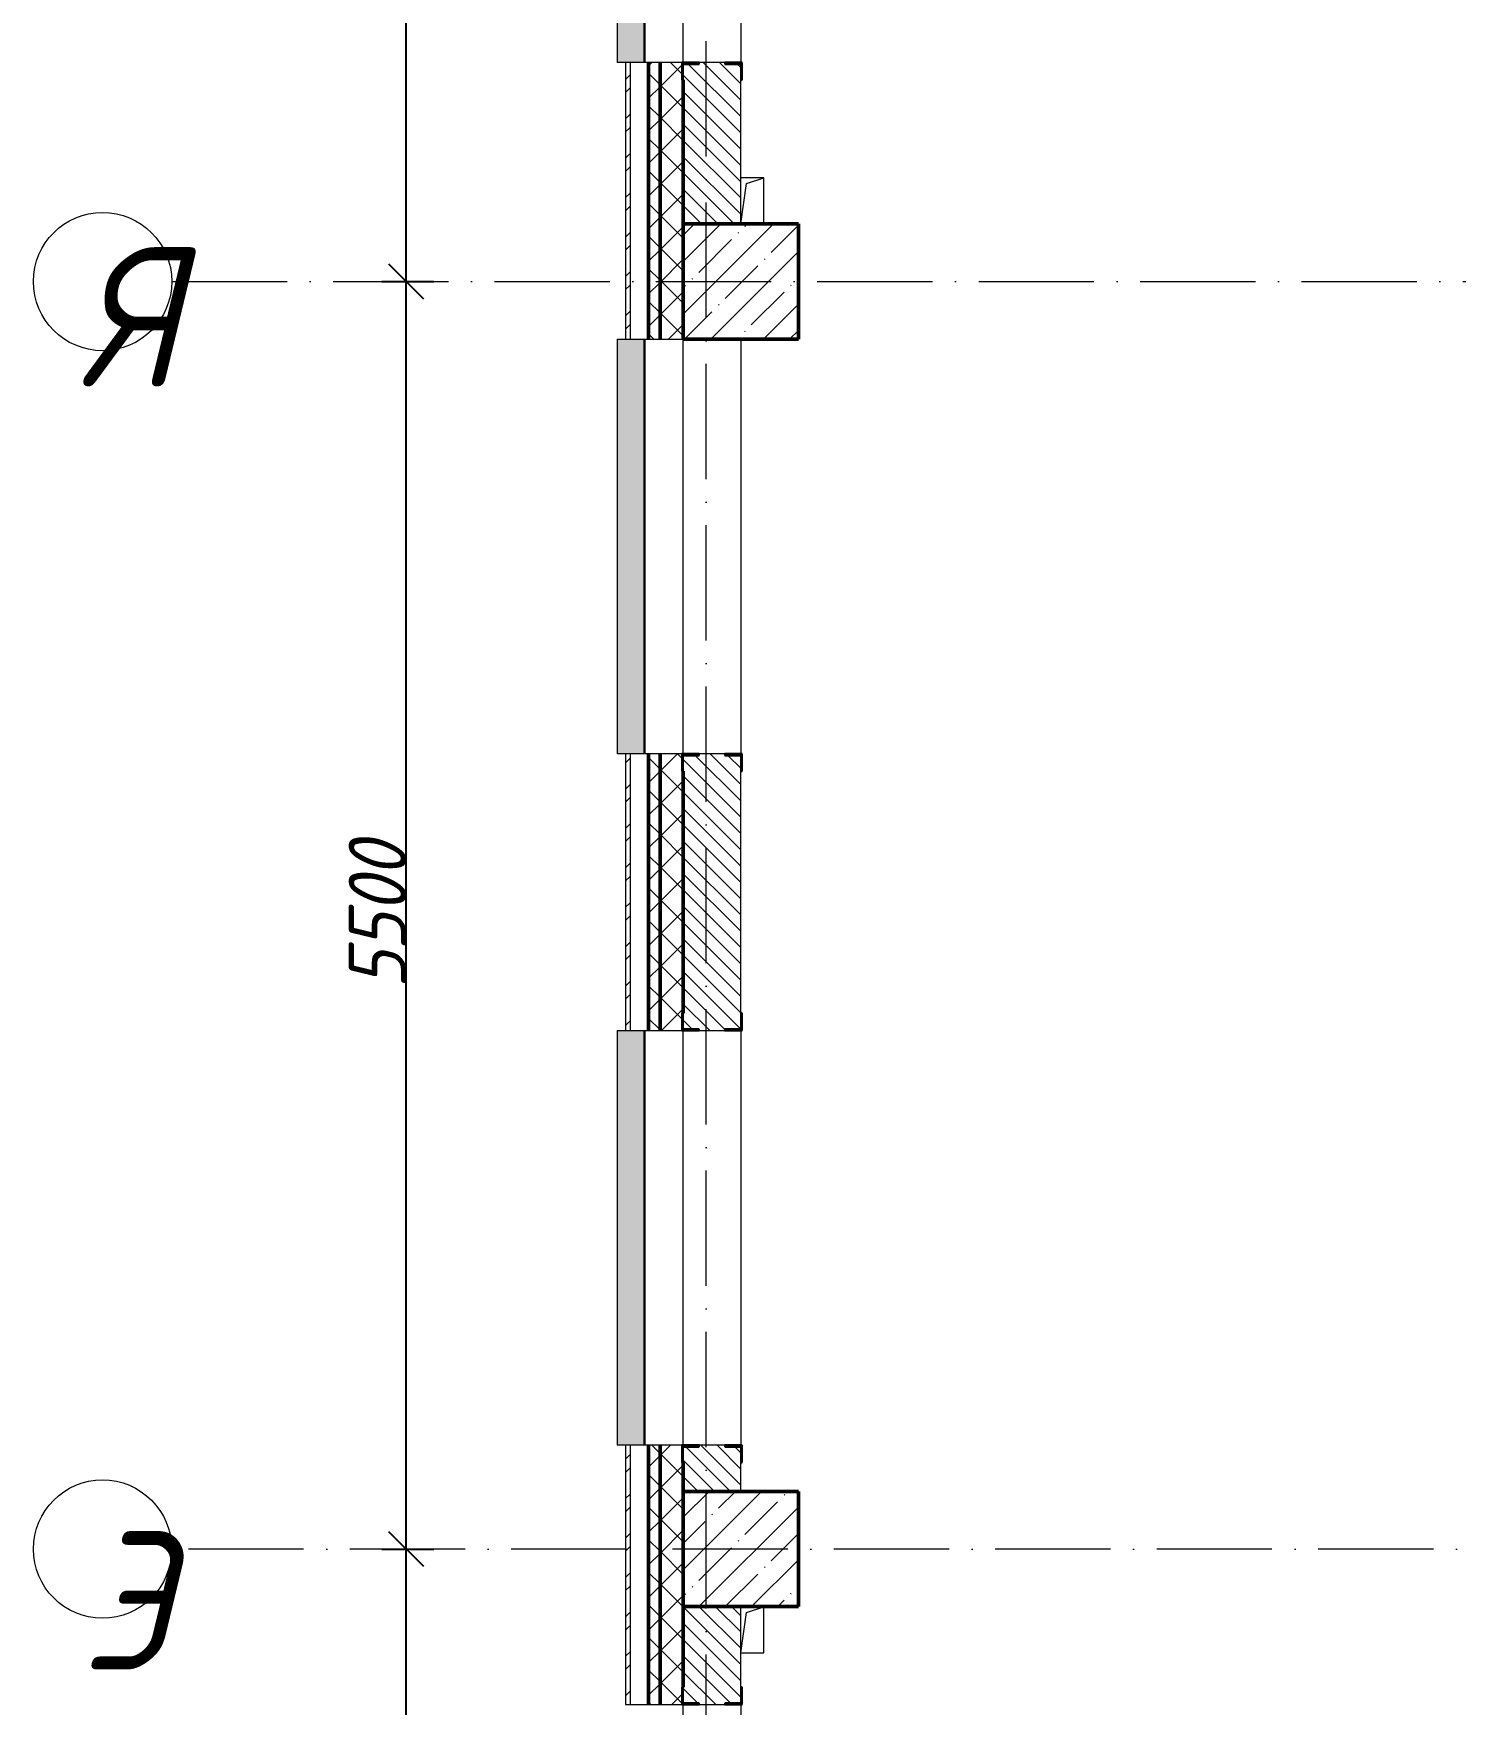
# Model space of a CAD drawing. Header units: millimetres. Extents: x -606178 to 312196, y -19338 to 632709.
# Drawn here: x -145984 to -139814, y 489600 to 496852 of the extents above; entities that cross this region are included whole.
import ezdxf

# ---------------------------------------------------------------- set-up
doc = ezdxf.new("R2010")
doc.units = ezdxf.units.MM
doc.linetypes.add('50_200_ШТРИХ_1Т_ш5_п1_п1_', pattern=[700, 500, -100, 0, -100])
for name, color, linetype, lineweight in [('A-____-____-DIMS', 7, 'Continuous', 9), ('A-GENM-____-MCUT', 7, 'Continuous', 25), ('A-GENM-____-OTLN', 7, 'Continuous', 9), ('A-GENM-____-OTLN-1', 7, 'Continuous', 25), ('A-GLAZ-____-OTLN', 7, 'Continuous', 9), ('A-WALL-____-MCUT-2', 7, 'Continuous', 50), ('A-WALL-____-MCUT-3', 7, 'Continuous', 9), ('A-WALL-____-OTLN', 7, 'Continuous', 9), ('A-WALL-____-PATT-1', 7, 'Continuous', 9), ('A-WALL-FNSH-MCUT-1', 7, 'Continuous', 9), ('S-COLS-____-MCUT', 7, 'Continuous', 50), ('S-COLS-____-OTLN', 7, 'Continuous', 9), ('S-GRID-____-IDEN', 7, 'Continuous', 9), ('S-GRID-____-OTLN-1', 7, '50_200_ШТРИХ_1Т_ш5_п1_п1_', 9)]:
    doc.layers.add(name, color=color, linetype=linetype, lineweight=lineweight)
doc.layers.add('A-GLAZ-____-OTLN-1', color=7, linetype='Continuous', lineweight=9, true_color=0xc0c0c0)
doc.styles.add('ISOCPEUR_I', font='isocpeui.ttf', dxfattribs={"width": 0.9, "height": 2.5})
doc.styles.add('ISOCPEUR_I_9', font='isocpeui.ttf', dxfattribs={"width": 0.9, "height": 250})
doc.dimstyles.new('ISO-2_5_0_9К_БОЛЬШОЙ_ОСИ', dxfattribs={"dimscale": 304.8, "dimtxt": 248.995294, "dimasz": 0.492126, "dimexe": 0.393701, "dimexo": 0, "dimgap": 0, "dimtad": 1, "dimdec": 0, "dimzin": 0, "dimdsep": 46, "dimtxsty": 'ISOCPEUR_I_9', "dimblk1": 'OBLIQUE', "dimblk2": 'OBLIQUE', "dimsah": 1, "dimcen": 0.09, "dimdle": 0.393701, "dimazin": 0, "dimtfac": 1, "dimtdec": 4, "dimtix": 1, "dimtmove": 0, "dimatfit": 3, "dimfxl": 1, "dimtvp": 1, "dimtolj": 1, "dimtzin": 0, "dimarcsym": 2})
pattern_1 = [(135, (-140714.89, 451794.26), (-35.35534, -35.35534), [])]
pattern_2 = [(45, (-140714.89, 451794.26), (-70.71068, 70.71068), []), (135, (-140714.89, 451794.26), (-70.71068, -70.71068), [])]

# ---------------------------------------------------------------- blocks, each defined once
blk = doc.blocks.new('BSC_Колонна _Прямоугольная - 500х500-V55-АР1_План отверстий 3 этажа в осях 1-64_А-ГГ')
at = {"layer": 'S-COLS-____-OTLN'}
h = blk.add_hatch(dxfattribs=at)
h.set_pattern_fill('FP_92', color=256, style=0, pattern_type=2)
h.set_pattern_definition([(45, (2200, -43981.04), (-114.04925, 114.04925), []), (45, (2314.05, -43981.04), (-114.04925, 114.04925), [201.613, -40.323, 3.353, -36.97])])
h.paths.add_polyline_path([(-250, -250), (250, -250), (250, 250), (-250, 250), (-250, -245.5)], flags=0)
at = {"layer": 'S-COLS-____-MCUT'}
for p, q in [((250, 250), (-250, 250)), ((-250, 250), (-250, -250)), ((250, -250), (250, 250)), ((-250, -250), (250, -250))]:
    blk.add_line(p, q, dxfattribs=at)
blk = doc.blocks.new('BSC_Колонна _Прямоугольная - 500х500-V120-АР1_План отверстий 3 этажа в осях 1-64_А-ГГ')
at = {"layer": 'S-COLS-____-OTLN'}
h = blk.add_hatch(dxfattribs=at)
h.set_pattern_fill('FP_143', color=256, style=0, pattern_type=2)
h.set_pattern_definition([(45, (2200, -38481.04), (-114.04925, 114.04925), []), (45, (2314.05, -38481.04), (-114.04925, 114.04925), [201.613, -40.323, 3.353, -36.97])])
h.paths.add_polyline_path([(-250, -250), (250, -250), (250, 250), (-250, 250), (-250, 94.3)], flags=0)
at = {"layer": 'S-COLS-____-MCUT'}
for p, q in [((250, 250), (-250, 250)), ((-250, 250), (-250, -250)), ((250, -250), (250, 250)), ((-250, -250), (250, -250))]:
    blk.add_line(p, q, dxfattribs=at)
blk = doc.blocks.new('Фахверк_СКБ_Уголок - 250_2700-27497298-АР1_План отверстий 3 этажа в осях 1-64_А-ГГ')
at = {"layer": 'A-GENM-____-MCUT'}
for p, q in [((200, 181), (125, 181)), ((125, 181), (125, 106)), ((131, 106), (131, 175)), ((131, 175), (200, 175)), ((200, 175), (200, 181)), ((125, 106), (131, 106)), ((131, -6), (125, -6)), ((125, -6), (125, -81)), ((131, -75), (131, -6)), ((125, -81), (200, -81)), ((200, -75), (131, -75)), ((200, -81), (200, -75))]:
    blk.add_line(p, q, dxfattribs=at)
blk = doc.blocks.new('AR_Отверстие прямоугольное _в плите_ - AR_Отверстие прямоугольное _в плите_-30510733-АР1_План отверстий 3 этажа в осях 1-64_А-ГГ')
at = {"layer": 'A-GENM-____-OTLN'}
for p, q in [((50, 100), (-50, 100)), ((-50, -100), (-25, 75)), ((-25, 75), (50, 100)), ((50, -100), (50, 100)), ((-50, -100), (50, -100))]:
    blk.add_line(p, q, dxfattribs=at)
blk = doc.blocks.new('AR_Отверстие прямоугольное _в плите_ - AR_Отверстие прямоугольное _в плите_-V185-АР1_План отверстий 3 этажа в осях 1-64_А-ГГ')
at = {"layer": 'A-GENM-____-OTLN'}
for p, q in [((50, 100), (-50, 100)), ((-50, -100), (-25, 75)), ((-25, 75), (50, 100)), ((50, -100), (50, 100))]:
    blk.add_line(p, q, dxfattribs=at)
blk = doc.blocks.new('Отлив_СКБ - Отлив витража_120_НВФ-V216-АР1_План отверстий 3 этажа в осях 1-64_А-ГГ')
at = {"layer": 'A-GLAZ-____-OTLN-1'}
for points in [[(0, 2), (1800, 2), (1800, 120), (0, 120), (0, 63)], [(0, 0), (1800, 0), (1800, 2), (0, 2)]]:
    blk.add_hatch(color=256, dxfattribs=at).paths.add_polyline_path(points, flags=0)
at = {"layer": 'A-GLAZ-____-OTLN'}
for p, q in [((0, 83), (0, 120)), ((1800, 120), (0, 120)), ((1800, 120), (1800, 83)), ((0, 2), (1800, 2)), ((1800, 0), (0, 0))]:
    blk.add_line(p, q, dxfattribs=at)
blk = doc.blocks.new('Ось сетки - Круг_Ø6_00__ISO-2_5_0_9K_-25732049-АР1_План отверстий 1 этажа в осях 1-64_А-ГГ')
at = {"layer": 'S-GRID-____-IDEN'}
blk.add_circle((0, 0), 3, dxfattribs=at)
blk = doc.blocks.new('_Oblique')
at = {"color": 0, "linetype": 'ByBlock', "lineweight": -2}
blk.add_line((-0.5, -0.5), (0.5, 0.5), dxfattribs=at)
blk = doc.blocks.new('*D5050')
at = {"layer": 'A-____-____-DIMS', "color": 0, "lineweight": -2, "transparency": 16777216}
for p, q in [((-144366.3, 487155.3), (-144366.3, 490395.3)), ((-144472.4, 490275.3), (-144246.3, 490275.3)), ((-144472.4, 487275.3), (-144246.3, 487275.3))]:
    blk.add_line(p, q, dxfattribs=at)
at = {"layer": 'Defpoints', "color": 0, "transparency": 16777216}
for p in [(-144472.4, 490275.3), (-144366.3, 490275.3), (-144472.4, 487275.3)]:
    blk.add_point(p, dxfattribs=at)
at = {"layer": 'A-____-____-DIMS', "color": 0, "lineweight": -2, "transparency": 16777216, "xscale": 150, "yscale": 150, "zscale": 150}
for p, rotation in [((-144366.3, 490275.3), 90), ((-144366.3, 487275.3), 270)]:
    blk.add_blockref('_Oblique', p, dxfattribs=dict(at, rotation=rotation))
at = {"layer": 'A-____-____-DIMS', "color": 0, "transparency": 16777216, "insert": (-144491.3, 488775.3), "char_height": 250, "width": 758.478, "attachment_point": 5, "rotation": 90, "style": 'ISOCPEUR_I_9'}
blk.add_mtext('\\A1;3000', dxfattribs=at)
blk = doc.blocks.new('*D5051')
at = {"layer": 'A-____-____-DIMS', "color": 0, "lineweight": -2, "transparency": 16777216}
for p, q in [((-144366.3, 490155.3), (-144366.3, 495895.3)), ((-144472.4, 495775.3), (-144246.3, 495775.3)), ((-144472.4, 490275.3), (-144246.3, 490275.3))]:
    blk.add_line(p, q, dxfattribs=at)
at = {"layer": 'Defpoints', "color": 0, "transparency": 16777216}
for p in [(-144472.4, 495775.3), (-144366.3, 495775.3), (-144472.4, 490275.3)]:
    blk.add_point(p, dxfattribs=at)
at = {"layer": 'A-____-____-DIMS', "color": 0, "lineweight": -2, "transparency": 16777216, "xscale": 150, "yscale": 150, "zscale": 150}
for p, rotation in [((-144366.3, 495775.3), 90), ((-144366.3, 490275.3), 270)]:
    blk.add_blockref('_Oblique', p, dxfattribs=dict(at, rotation=rotation))
at = {"layer": 'A-____-____-DIMS', "color": 0, "transparency": 16777216, "insert": (-144491.3, 493025.3), "char_height": 250, "width": 758.478, "attachment_point": 5, "rotation": 90, "style": 'ISOCPEUR_I_9'}
blk.add_mtext('\\A1;5500', dxfattribs=at)
blk = doc.blocks.new('*D5052')
at = {"layer": 'A-____-____-DIMS', "color": 0, "lineweight": -2, "transparency": 16777216}
for p, q in [((-144366.3, 495655.3), (-144366.3, 499545.3)), ((-144472.4, 499425.3), (-144246.3, 499425.3)), ((-144472.4, 495775.3), (-144246.3, 495775.3))]:
    blk.add_line(p, q, dxfattribs=at)
at = {"layer": 'Defpoints', "color": 0, "transparency": 16777216}
for p in [(-144472.4, 499425.3), (-144366.3, 499425.3), (-144472.4, 495775.3)]:
    blk.add_point(p, dxfattribs=at)
at = {"layer": 'A-____-____-DIMS', "color": 0, "lineweight": -2, "transparency": 16777216, "xscale": 150, "yscale": 150, "zscale": 150}
for p, rotation in [((-144366.3, 499425.3), 90), ((-144366.3, 495775.3), 270)]:
    blk.add_blockref('_Oblique', p, dxfattribs=dict(at, rotation=rotation))
at = {"layer": 'A-____-____-DIMS', "color": 0, "transparency": 16777216, "insert": (-144491.3, 497600.3), "char_height": 250, "width": 758.478, "attachment_point": 5, "rotation": 90, "style": 'ISOCPEUR_I_9'}
blk.add_mtext('\\A1;3650', dxfattribs=at)

msp = doc.modelspace()

# ---------------------------------------------------------------- hatches: boundary and pattern name
at = {"layer": 'A-WALL-____-PATT-1'}
h = msp.add_hatch(dxfattribs=at)
h.set_pattern_fill('FP_3', color=256, style=0, pattern_type=2)
h.set_pattern_definition([(45, (-140714.89, 451794.26), (-85.5366, 85.5366), []), (45, (-140657.87, 451794.26), (-85.5366, 85.5366), [])])
h.paths.add_polyline_path([(-143394.891, 483855.3011), (-143394.891, 484875.3011), (-143414.891, 484875.3011), (-143414.891, 483855.3011)], flags=0)
h.paths.add_polyline_path([(-143414.891, 486675.3011), (-143394.891, 486675.3011), (-143394.891, 487800.3011), (-143414.891, 487800.3011), (-143414.891, 486929.5275)], flags=0)
h.paths.add_polyline_path([(-143394.891, 489600.3011), (-143394.891, 490725.3011), (-143414.891, 490725.3011), (-143414.891, 489600.3011)], flags=0)
h.paths.add_polyline_path([(-143394.891, 492525.3011), (-143394.891, 493725.3011), (-143414.891, 493725.3011), (-143414.891, 492525.3011)], flags=0)
h.paths.add_polyline_path([(-143394.891, 495525.3011), (-143394.891, 496725.3011), (-143414.891, 496725.3011), (-143414.891, 495525.3011)], flags=0)
h.paths.add_polyline_path([(-143394.891, 498525.3011), (-143394.891, 499775.3011), (-143414.891, 499775.3011), (-143414.891, 498525.3011)], flags=0)
h = msp.add_hatch(dxfattribs=at)
h.set_pattern_fill('FP_1', color=256, style=0, pattern_type=2)
h.set_pattern_definition(pattern_2)
h.paths.add_polyline_path([(-143264.891, 484025.3011), (-143264.891, 484875.3011), (-143314.891, 484875.3011), (-143314.891, 484025.3011)], flags=0)
h.paths.add_polyline_path([(-143314.891, 486675.3011), (-143264.891, 486675.3011), (-143264.891, 487800.3011), (-143314.891, 487800.3011), (-143314.891, 486929.5275)], flags=0)
h.paths.add_polyline_path([(-143264.891, 489600.3011), (-143264.891, 490725.3011), (-143314.891, 490725.3011), (-143314.891, 489600.3011)], flags=0)
h.paths.add_polyline_path([(-143314.891, 492525.3011), (-143264.891, 492525.3011), (-143264.891, 493725.3011), (-143314.891, 493725.3011)], flags=0)
h.paths.add_polyline_path([(-143264.891, 495525.3011), (-143264.891, 496725.3011), (-143314.891, 496725.3011), (-143314.891, 495525.3011)], flags=0)
h.paths.add_polyline_path([(-143264.891, 498525.3011), (-143264.891, 499675.3011), (-143314.891, 499675.3011), (-143314.891, 498525.3011)], flags=0)
h = msp.add_hatch(dxfattribs=at)
h.set_pattern_fill('FP_1', color=256, style=0, pattern_type=2)
h.set_pattern_definition(pattern_2)
h.paths.add_polyline_path([(-143164.891, 484025.3011), (-143164.891, 484800.3011), (-143170.891, 484800.3011), (-143170.891, 484875.3011), (-143264.891, 484875.3011), (-143264.891, 484025.3011)], flags=0)
h.paths.add_polyline_path([(-143264.891, 486675.3011), (-143170.891, 486675.3011), (-143170.891, 486750.3011), (-143164.891, 486750.3011), (-143164.891, 487725.3011), (-143170.891, 487725.3011), (-143170.891, 487800.3011), (-143264.891, 487800.3011), (-143264.891, 486929.5275)], flags=0)
h.paths.add_polyline_path([(-143264.891, 489600.3011), (-143170.891, 489600.3011), (-143170.891, 489675.3011), (-143164.891, 489675.3011), (-143164.891, 490650.3011), (-143170.891, 490650.3011), (-143170.891, 490725.3011), (-143264.891, 490725.3011), (-143264.891, 489606.3011)], flags=0)
h.paths.add_polyline_path([(-143264.891, 492525.3011), (-143170.891, 492525.3011), (-143170.891, 492600.3011), (-143164.891, 492600.3011), (-143164.891, 493650.3011), (-143170.891, 493650.3011), (-143170.891, 493725.3011), (-143264.891, 493725.3011), (-143264.891, 492531.3011)], flags=0)
h.paths.add_polyline_path([(-143264.891, 495525.3011), (-143164.891, 495525.3011), (-143164.891, 496650.3011), (-143170.891, 496650.3011), (-143170.891, 496725.3011), (-143264.891, 496725.3011), (-143264.891, 495529.8312)], flags=0)
h.paths.add_polyline_path([(-143264.891, 498525.3011), (-143170.891, 498525.3011), (-143170.891, 498600.3011), (-143164.891, 498600.3011), (-143164.891, 499625.3011), (-143264.891, 499625.3011), (-143264.891, 498969.9528)], flags=0)
h = msp.add_hatch(dxfattribs=at)
h.set_pattern_fill('FP_6', color=256, style=0, pattern_type=2)
h.set_pattern_definition(pattern_1)
h.paths.add_polyline_path([(-142914.891, 496025.3011), (-142914.891, 496719.3011), (-142983.891, 496719.3011), (-142983.891, 496725.3011), (-143095.891, 496725.3011), (-143095.891, 496719.3011), (-143164.891, 496719.3011), (-143164.891, 496025.3011)], flags=0)
h.paths.add_polyline_path([(-142983.891, 498525.3011), (-142983.891, 498531.3011), (-142914.891, 498531.3011), (-142914.891, 499025.3011), (-143164.891, 499025.3011), (-143164.891, 498531.3011), (-143095.891, 498531.3011), (-143095.891, 498525.3011)], flags=0)
h = msp.add_hatch(dxfattribs=at)
h.set_pattern_fill('FP_6', color=256, style=0, pattern_type=2)
h.set_pattern_definition(pattern_1)
h.paths.add_polyline_path([(-142970.891, 490525.3011), (-142914.891, 490525.3011), (-142914.891, 490719.3011), (-142983.891, 490719.3011), (-142983.891, 490725.3011), (-143095.891, 490725.3011), (-143095.891, 490719.3011), (-143164.891, 490719.3011), (-143164.891, 490525.3011)], flags=0)
h.paths.add_polyline_path([(-143095.891, 492525.3011), (-142983.891, 492525.3011), (-142983.891, 492531.3011), (-142914.891, 492531.3011), (-142914.891, 493719.3011), (-142983.891, 493719.3011), (-142983.891, 493725.3011), (-143095.891, 493725.3011), (-143095.891, 493719.3011), (-143164.891, 493719.3011), (-143164.891, 492531.3011), (-143095.891, 492531.3011)], flags=0)
h = msp.add_hatch(dxfattribs=at)
h.set_pattern_fill('FP_6', color=256, style=0, pattern_type=2)
h.set_pattern_definition(pattern_1)
h.paths.add_polyline_path([(-143164.5755, 487525.3011), (-142914.891, 487525.3011), (-142914.891, 487794.3011), (-142983.891, 487794.3011), (-142983.891, 487800.3011), (-143095.891, 487800.3011), (-143095.891, 487794.3011), (-143164.891, 487794.3011), (-143164.891, 487525.3011)], flags=0)
h.paths.add_polyline_path([(-142983.891, 489600.3011), (-142983.891, 489606.3011), (-142914.891, 489606.3011), (-142914.891, 490024.9536), (-143164.891, 490024.9536), (-143164.891, 489606.3011), (-143095.891, 489606.3011), (-143095.891, 489600.3011)], flags=0)

# ---------------------------------------------------------------- linework, layer by layer
at = {"layer": 'A-WALL-____-MCUT-2'}
for p, q in [((-143314.891, 495525.3011), (-143314.891, 496725.3011)), ((-143264.891, 495525.3011), (-143264.891, 496725.3011)), ((-143164.891, 496650.3011), (-143164.891, 496025.3011)), ((-143314.891, 492525.3011), (-143314.891, 493725.3011)), ((-143264.891, 492525.3011), (-143264.891, 493725.3011)), ((-143164.891, 493650.3011), (-143164.891, 492600.3011)), ((-143314.891, 489600.3011), (-143314.891, 490725.3011)), ((-143264.891, 489600.3011), (-143264.891, 490725.3011)), ((-143164.891, 490650.3011), (-143164.891, 490525.3011)), ((-143164.891, 490024.9536), (-143164.891, 489675.3011))]:
    msp.add_line(p, q, dxfattribs=at)
at = {"layer": 'A-WALL-____-MCUT-3'}
for p, q in [((-143170.891, 496725.3011), (-143394.891, 496725.3011)), ((-143394.891, 496725.3011), (-143394.891, 495525.3011)), ((-142983.891, 496725.3011), (-143095.891, 496725.3011)), ((-142914.891, 496025.3011), (-142914.891, 496650.3011)), ((-143394.891, 495525.3011), (-143164.891, 495525.3011)), ((-143170.891, 493725.3011), (-143394.891, 493725.3011)), ((-143394.891, 493725.3011), (-143394.891, 492525.3011)), ((-142983.891, 493725.3011), (-143095.891, 493725.3011)), ((-142914.891, 492600.3011), (-142914.891, 493650.3011)), ((-143394.891, 492525.3011), (-143170.891, 492525.3011)), ((-143095.891, 492525.3011), (-142983.891, 492525.3011)), ((-143170.891, 490725.3011), (-143394.891, 490725.3011)), ((-143394.891, 490725.3011), (-143394.891, 489600.3011)), ((-142983.891, 490725.3011), (-143095.891, 490725.3011)), ((-142914.891, 490525.3011), (-142914.891, 490650.3011)), ((-142914.891, 490024.9536), (-143164.891, 490024.9536)), ((-142914.891, 489675.3011), (-142914.891, 490024.9536)), ((-143394.891, 489600.3011), (-143170.891, 489600.3011)), ((-143095.891, 489600.3011), (-142983.891, 489600.3011))]:
    msp.add_line(p, q, dxfattribs=at)
at = {"layer": 'A-WALL-____-OTLN'}
for p, q in [((-143164.891, 496725.3011), (-143164.891, 498525.3011)), ((-142914.891, 498525.3011), (-142914.891, 496725.3011)), ((-143164.891, 493725.3011), (-143164.891, 495525.3011)), ((-142914.891, 495525.3011), (-142914.891, 493725.3011)), ((-143164.891, 490725.3011), (-143164.891, 492525.3011)), ((-142914.891, 492525.3011), (-142914.891, 490725.3011)), ((-143164.891, 487800.3011), (-143164.891, 489600.3011)), ((-142914.891, 489600.3011), (-142914.891, 487800.3011))]:
    msp.add_line(p, q, dxfattribs=at)
at = {"layer": 'A-WALL-FNSH-MCUT-1'}
for p, q in [((-143414.891, 496725.3011), (-143414.891, 495525.3011)), ((-143394.891, 496725.3011), (-143414.891, 496725.3011)), ((-143414.891, 495525.3011), (-143394.891, 495525.3011)), ((-143414.891, 493725.3011), (-143414.891, 492525.3011)), ((-143394.891, 493725.3011), (-143414.891, 493725.3011)), ((-143414.891, 492525.3011), (-143394.891, 492525.3011)), ((-143414.891, 490725.3011), (-143414.891, 489600.3011)), ((-143394.891, 490725.3011), (-143414.891, 490725.3011)), ((-143414.891, 489600.3011), (-143394.891, 489600.3011))]:
    msp.add_line(p, q, dxfattribs=at)
at = {"layer": 'S-GRID-____-OTLN-1'}
for p, q in [((-143064.891, 447311.6528), (-143064.891, 501675.2188)), ((-145383.6612, 495775.3011), (-114007.1518, 495775.3011)), ((-114007.1518, 490275.3011), (-145383.6612, 490275.3011))]:
    msp.add_line(p, q, dxfattribs=at)

# ---------------------------------------------------------------- block references
at = {"layer": 'A-GENM-____-OTLN'}
for name, p in [('AR_Отверстие прямоугольное _в плите_ - AR_Отверстие прямоугольное _в плите_-V185-АР1_План отверстий 3 этажа в осях 1-64_А-ГГ', (-142864.8976, 496125.3321)), ('AR_Отверстие прямоугольное _в плите_ - AR_Отверстие прямоугольное _в плите_-30510733-АР1_План отверстий 3 этажа в осях 1-64_А-ГГ', (-142864.891, 489924.9536))]:
    msp.add_blockref(name, p, dxfattribs=at)
at = {"layer": 'A-GENM-____-OTLN-1'}
for p, rotation in [((-143089.891, 496850.3011), 269.9999999999999), ((-143089.891, 493850.3011), 269.9999999999999), ((-142989.891, 492400.3011), 89.99999999999991), ((-143089.891, 490850.3011), 269.9999999999999), ((-142989.891, 489475.3011), 89.99999999999991)]:
    msp.add_blockref('Фахверк_СКБ_Уголок - 250_2700-27497298-АР1_План отверстий 3 этажа в осях 1-64_А-ГГ', p, dxfattribs=dict(at, rotation=rotation))
at = {"layer": 'A-GLAZ-____-OTLN', "rotation": 90}
for p in [(-143331.891, 496725.3011), (-143331.891, 493725.3011), (-143331.891, 490725.3011)]:
    msp.add_blockref('Отлив_СКБ - Отлив витража_120_НВФ-V216-АР1_План отверстий 3 этажа в осях 1-64_А-ГГ', p, dxfattribs=at)
at = {"layer": 'S-COLS-____-OTLN'}
for name, p in [('BSC_Колонна _Прямоугольная - 500х500-V55-АР1_План отверстий 3 этажа в осях 1-64_А-ГГ', (-142914.891, 495775.3011)), ('BSC_Колонна _Прямоугольная - 500х500-V120-АР1_План отверстий 3 этажа в осях 1-64_А-ГГ', (-142914.891, 490275.3011))]:
    msp.add_blockref(name, p, dxfattribs=at)
at = {"layer": 'S-GRID-____-IDEN', "xscale": 99.99999999999993, "yscale": 99.99999999999993, "zscale": 99.99999999999993}
for p, rotation in [((-145683.6612, 495775.3011), 269.9999999999995), ((-145683.6612, 490275.3011), 89.99999999999982)]:
    msp.add_blockref('Ось сетки - Круг_Ø6_00__ISO-2_5_0_9K_-25732049-АР1_План отверстий 1 этажа в осях 1-64_А-ГГ', p, dxfattribs=dict(at, rotation=rotation))

# ---------------------------------------------------------------- texts
at = {"layer": 'S-GRID-____-IDEN', "char_height": 600, "width": 223.670812, "attachment_point": 1, "style": 'ISOCPEUR_I'}
for s, insert in [('\\fISOCPEUR|b0|i1|c204|p34|;\\W.9;Я', (-145781.6407, 495921.9336)), ('\\fISOCPEUR|b0|i1|c204|p34|;\\W.9;Э', (-145776.4816, 490351.377))]:
    msp.add_mtext(s, dxfattribs=dict(at, insert=insert))

# ---------------------------------------------------------------- dimensions: what is measured, and where the dimension line sits
at = {"layer": 'A-____-____-DIMS'}
for base, p1, p2, override, picture, middle in [((-144366.2866, 499425.3011), (-144472.3526, 495775.3011), (-144472.3526, 499425.3011), {"dimpost": '<>', "dimfxl": 3650}, '*D5052', (-144491.2866, 497600.3011)), ((-144366.2866, 495775.3011), (-144472.3526, 490275.3011), (-144472.3526, 495775.3011), {"dimpost": '<>', "dimfxl": 5500}, '*D5051', (-144491.2866, 493025.3011)), ((-144366.2866, 490275.3011), (-144472.3526, 487275.3011), (-144472.3526, 490275.3011), {"dimpost": '<>', "dimfxl": 3000}, '*D5050', (-144491.2866, 488775.3011))]:
    dim = msp.add_linear_dim(base=base, p1=p1, p2=p2, angle=90, dimstyle='ISO-2_5_0_9К_БОЛЬШОЙ_ОСИ', override=override, dxfattribs=at)
    dim.commit()
    dim.dimension.update_dxf_attribs({"geometry": picture, "text_midpoint": middle})

doc.saveas('drawing.dxf')
